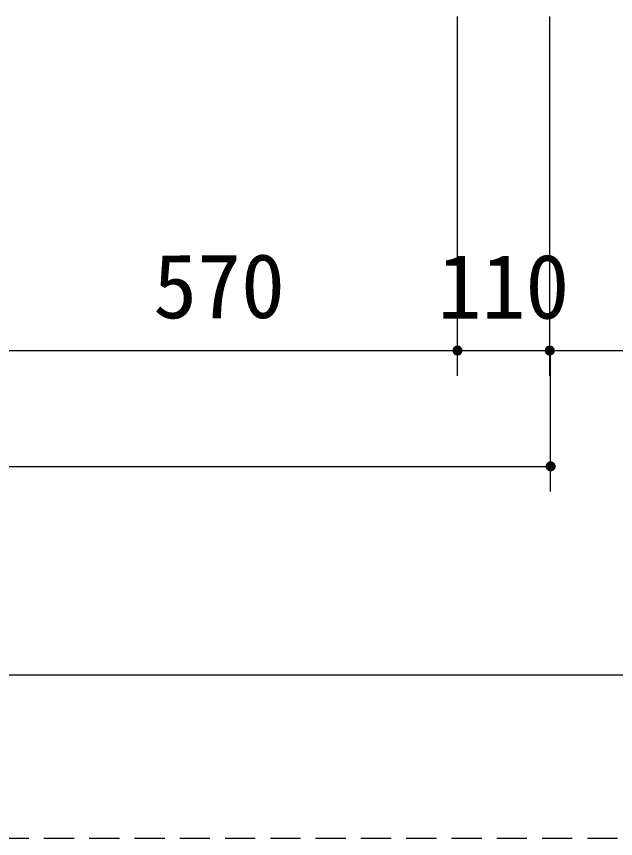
# Model space of a CAD drawing. Units: millimetres, scale not verified. Extents: x -8910 to 8910, y -6308 to 6308.
# Drawn here: x -3231 to -2516, y -5252 to -4272 of the extents above; entities that cross this region are included whole.
import ezdxf
from ezdxf.enums import TextEntityAlignment as Align

# ---------------------------------------------------------------- set-up
doc = ezdxf.new("R2010")
doc.units = ezdxf.units.MM
doc.header["$LTSCALE"] = 30
doc.linetypes.add('DASHED1', pattern=[1.8, 1.2, -0.6])
for name, color, linetype, lineweight in [('0-0_機器', 2, 'Continuous', 25), ('0-1_製作', 5, 'Continuous', 25), ('1-1_Axis_waku', 7, 'Continuous', 25)]:
    doc.layers.add(name, color=color, linetype=linetype, lineweight=lineweight)
doc.styles.add('ＭＳ ゴシック', font='')
doc.styles.get('ＭＳ ゴシック').set_extended_font_data('MS Gothic')

msp = doc.modelspace()

# ---------------------------------------------------------------- linework, layer by layer
at = {"layer": '0-0_機器'}
for p, q in [((-3273.85, -4670), (-2704.85, -4670)), ((-2704.85, -4670), (-2594.85, -4670)), ((-2593.82, -4838), (-2593.82, -4670)), ((-6073.85, -4808), (-2593.82, -4808))]:
    msp.add_line(p, q, dxfattribs=at)
at = {"layer": '0-1_製作', "color": 2}
for p, q in [((-2704.85, -4700), (-2704.85, -4271.84)), ((-2704.85, -4700), (-2704.85, -4271.84)), ((-2594.85, -4700), (-2594.85, -4271.84)), ((-2594.85, -4670), (-2005.58, -4670))]:
    msp.add_line(p, q, dxfattribs=at)
at = {"layer": '0-1_製作'}
for points in [[(-2710.84, -4669.62), (-2704.85, -4670), (-2710.85, -4670)], [(-2710.84, -4669.62), (-2704.85, -4670), (-2710.85, -4670)], [(-2710.85, -4670), (-2704.85, -4670), (-2710.8, -4670.75)], [(-2710.85, -4670), (-2704.85, -4670), (-2710.8, -4670.75)], [(-2710.74, -4668.88), (-2704.85, -4670), (-2710.84, -4669.62)], [(-2710.74, -4668.88), (-2704.85, -4670), (-2710.84, -4669.62)], [(-2710.8, -4670.75), (-2704.85, -4670), (-2710.66, -4671.49)], [(-2710.8, -4670.75), (-2704.85, -4670), (-2710.66, -4671.49)], [(-2710.56, -4668.15), (-2704.85, -4670), (-2710.74, -4668.88)], [(-2710.56, -4668.15), (-2704.85, -4670), (-2710.74, -4668.88)], [(-2710.66, -4671.49), (-2704.85, -4670), (-2710.43, -4672.21)], [(-2710.66, -4671.49), (-2704.85, -4670), (-2710.43, -4672.21)], [(-2710.28, -4667.44), (-2704.85, -4670), (-2710.56, -4668.15)], [(-2710.28, -4667.44), (-2704.85, -4670), (-2710.56, -4668.15)], [(-2710.43, -4672.21), (-2704.85, -4670), (-2710.11, -4672.89)], [(-2710.43, -4672.21), (-2704.85, -4670), (-2710.11, -4672.89)], [(-2709.92, -4666.78), (-2704.85, -4670), (-2710.28, -4667.44)], [(-2709.92, -4666.78), (-2704.85, -4670), (-2710.28, -4667.44)], [(-2710.11, -4672.89), (-2704.85, -4670), (-2704.85, -4676)], [(-2710.11, -4672.89), (-2704.85, -4670), (-2704.85, -4676)], [(-2710.11, -4672.89), (-2705.23, -4675.99), (-2709.7, -4673.53)], [(-2710.11, -4672.89), (-2704.85, -4676), (-2705.23, -4675.99)], [(-2710.11, -4672.89), (-2705.23, -4675.99), (-2709.7, -4673.53)], [(-2710.11, -4672.89), (-2704.85, -4676), (-2705.23, -4675.99)], [(-2709.92, -4666.78), (-2704.85, -4664), (-2704.85, -4670)], [(-2709.47, -4666.17), (-2704.85, -4664), (-2709.92, -4666.78)], [(-2709.92, -4666.78), (-2704.85, -4664), (-2704.85, -4670)], [(-2709.47, -4666.17), (-2704.85, -4664), (-2709.92, -4666.78)], [(-2708.96, -4665.63), (-2704.85, -4664), (-2709.47, -4666.17)], [(-2708.96, -4665.63), (-2704.85, -4664), (-2709.47, -4666.17)], [(-2708.38, -4665.15), (-2704.85, -4664), (-2708.96, -4665.63)], [(-2708.38, -4665.15), (-2704.85, -4664), (-2708.96, -4665.63)], [(-2707.74, -4664.74), (-2704.85, -4664), (-2708.38, -4665.15)], [(-2707.74, -4664.74), (-2704.85, -4664), (-2708.38, -4665.15)], [(-2707.06, -4664.42), (-2704.85, -4664), (-2707.74, -4664.74)], [(-2707.06, -4664.42), (-2704.85, -4664), (-2707.74, -4664.74)], [(-2706.34, -4664.19), (-2704.85, -4664), (-2707.06, -4664.42)], [(-2706.34, -4664.19), (-2704.85, -4664), (-2707.06, -4664.42)], [(-2705.6, -4664.05), (-2704.85, -4664), (-2706.34, -4664.19)], [(-2705.6, -4664.05), (-2704.85, -4664), (-2706.34, -4664.19)], [(-2704.85, -4664), (-2698.85, -4670), (-2704.85, -4670)], [(-2704.85, -4664), (-2698.9, -4669.25), (-2698.85, -4670)], [(-2704.85, -4664), (-2699.04, -4668.51), (-2698.9, -4669.25)], [(-2704.85, -4664), (-2699.27, -4667.79), (-2699.04, -4668.51)], [(-2704.85, -4664), (-2699.59, -4667.11), (-2699.27, -4667.79)], [(-2704.85, -4664), (-2700, -4666.47), (-2699.59, -4667.11)], [(-2704.47, -4664.01), (-2700, -4666.47), (-2704.85, -4664)], [(-2704.85, -4664), (-2698.85, -4670), (-2704.85, -4670)], [(-2704.85, -4664), (-2698.9, -4669.25), (-2698.85, -4670)], [(-2704.85, -4664), (-2699.04, -4668.51), (-2698.9, -4669.25)], [(-2704.85, -4664), (-2699.27, -4667.79), (-2699.04, -4668.51)], [(-2704.85, -4664), (-2699.59, -4667.11), (-2699.27, -4667.79)], [(-2704.85, -4664), (-2700, -4666.47), (-2699.59, -4667.11)], [(-2704.47, -4664.01), (-2700, -4666.47), (-2704.85, -4664)], [(-2704.85, -4670), (-2704.1, -4675.95), (-2704.85, -4676)], [(-2704.85, -4670), (-2703.36, -4675.81), (-2704.1, -4675.95)], [(-2704.85, -4670), (-2702.64, -4675.58), (-2703.36, -4675.81)], [(-2704.85, -4670), (-2701.96, -4675.26), (-2702.64, -4675.58)], [(-2704.85, -4670), (-2701.32, -4674.85), (-2701.96, -4675.26)], [(-2704.85, -4670), (-2700.74, -4674.37), (-2701.32, -4674.85)], [(-2704.85, -4670), (-2700.23, -4673.82), (-2700.74, -4674.37)], [(-2704.85, -4670), (-2699.78, -4673.21), (-2700.23, -4673.82)], [(-2704.85, -4670), (-2699.42, -4672.55), (-2699.78, -4673.21)], [(-2698.85, -4670), (-2699.42, -4672.55), (-2704.85, -4670)], [(-2704.85, -4670), (-2704.1, -4675.95), (-2704.85, -4676)], [(-2704.85, -4670), (-2703.36, -4675.81), (-2704.1, -4675.95)], [(-2704.85, -4670), (-2702.64, -4675.58), (-2703.36, -4675.81)], [(-2704.85, -4670), (-2701.96, -4675.26), (-2702.64, -4675.58)], [(-2704.85, -4670), (-2701.32, -4674.85), (-2701.96, -4675.26)], [(-2704.85, -4670), (-2700.74, -4674.37), (-2701.32, -4674.85)], [(-2704.85, -4670), (-2700.23, -4673.82), (-2700.74, -4674.37)], [(-2704.85, -4670), (-2699.78, -4673.21), (-2700.23, -4673.82)], [(-2704.85, -4670), (-2699.42, -4672.55), (-2699.78, -4673.21)], [(-2698.85, -4670), (-2699.42, -4672.55), (-2704.85, -4670)], [(-2703.73, -4664.11), (-2700, -4666.47), (-2704.47, -4664.01)], [(-2703.73, -4664.11), (-2700, -4666.47), (-2704.47, -4664.01)], [(-2703.73, -4664.11), (-2700.48, -4665.89), (-2700, -4666.47)], [(-2703, -4664.29), (-2700.48, -4665.89), (-2703.73, -4664.11)], [(-2703.73, -4664.11), (-2700.48, -4665.89), (-2700, -4666.47)], [(-2703, -4664.29), (-2700.48, -4665.89), (-2703.73, -4664.11)], [(-2703, -4664.29), (-2701.03, -4665.38), (-2700.48, -4665.89)], [(-2702.3, -4664.57), (-2701.03, -4665.38), (-2703, -4664.29)], [(-2703, -4664.29), (-2701.03, -4665.38), (-2700.48, -4665.89)], [(-2702.3, -4664.57), (-2701.03, -4665.38), (-2703, -4664.29)], [(-2702.3, -4664.57), (-2701.64, -4664.93), (-2701.03, -4665.38)], [(-2702.3, -4664.57), (-2701.64, -4664.93), (-2701.03, -4665.38)], [(-2698.85, -4670), (-2699.14, -4671.85), (-2699.42, -4672.55)], [(-2698.85, -4670), (-2699.14, -4671.85), (-2699.42, -4672.55)], [(-2698.85, -4670), (-2698.96, -4671.12), (-2699.14, -4671.85)], [(-2698.85, -4670), (-2698.96, -4671.12), (-2699.14, -4671.85)], [(-2698.85, -4670), (-2698.86, -4670.38), (-2698.96, -4671.12)], [(-2698.85, -4670), (-2698.86, -4670.38), (-2698.96, -4671.12)], [(-2600.84, -4669.62), (-2594.85, -4670), (-2600.85, -4670)], [(-2600.85, -4670), (-2594.85, -4670), (-2600.8, -4670.75)], [(-2600.74, -4668.88), (-2594.85, -4670), (-2600.84, -4669.62)], [(-2600.8, -4670.75), (-2594.85, -4670), (-2600.66, -4671.49)], [(-2600.56, -4668.15), (-2594.85, -4670), (-2600.74, -4668.88)], [(-2600.66, -4671.49), (-2594.85, -4670), (-2600.43, -4672.21)], [(-2600.28, -4667.44), (-2594.85, -4670), (-2600.56, -4668.15)], [(-2600.43, -4672.21), (-2594.85, -4670), (-2600.11, -4672.89)], [(-2599.92, -4666.78), (-2594.85, -4670), (-2600.28, -4667.44)], [(-2600.11, -4672.89), (-2594.85, -4670), (-2594.85, -4676)], [(-2600.11, -4672.89), (-2595.23, -4675.99), (-2599.7, -4673.53)], [(-2600.11, -4672.89), (-2594.85, -4676), (-2595.23, -4675.99)], [(-2599.92, -4666.78), (-2594.85, -4664), (-2594.85, -4670)], [(-2599.47, -4666.17), (-2594.85, -4664), (-2599.92, -4666.78)], [(-2598.96, -4665.63), (-2594.85, -4664), (-2599.47, -4666.17)], [(-2598.38, -4665.15), (-2594.85, -4664), (-2598.96, -4665.63)], [(-2597.74, -4664.74), (-2594.85, -4664), (-2598.38, -4665.15)], [(-2597.06, -4664.42), (-2594.85, -4664), (-2597.74, -4664.74)], [(-2596.34, -4664.19), (-2594.85, -4664), (-2597.06, -4664.42)], [(-2595.6, -4664.05), (-2594.85, -4664), (-2596.34, -4664.19)], [(-2594.85, -4664), (-2588.85, -4670), (-2594.85, -4670)], [(-2594.85, -4664), (-2588.9, -4669.25), (-2588.85, -4670)], [(-2594.85, -4664), (-2589.04, -4668.51), (-2588.9, -4669.25)], [(-2594.85, -4664), (-2589.27, -4667.79), (-2589.04, -4668.51)], [(-2594.85, -4664), (-2589.59, -4667.11), (-2589.27, -4667.79)], [(-2594.85, -4664), (-2590, -4666.47), (-2589.59, -4667.11)], [(-2594.47, -4664.01), (-2590, -4666.47), (-2594.85, -4664)], [(-2594.85, -4670), (-2594.1, -4675.95), (-2594.85, -4676)], [(-2594.85, -4670), (-2593.36, -4675.81), (-2594.1, -4675.95)], [(-2594.85, -4670), (-2592.64, -4675.58), (-2593.36, -4675.81)], [(-2594.85, -4670), (-2591.96, -4675.26), (-2592.64, -4675.58)], [(-2594.85, -4670), (-2591.32, -4674.85), (-2591.96, -4675.26)], [(-2594.85, -4670), (-2590.74, -4674.37), (-2591.32, -4674.85)], [(-2594.85, -4670), (-2590.23, -4673.82), (-2590.74, -4674.37)], [(-2594.85, -4670), (-2589.78, -4673.21), (-2590.23, -4673.82)], [(-2594.85, -4670), (-2589.42, -4672.55), (-2589.78, -4673.21)], [(-2588.85, -4670), (-2589.42, -4672.55), (-2594.85, -4670)], [(-2593.73, -4664.11), (-2590, -4666.47), (-2594.47, -4664.01)], [(-2593.73, -4664.11), (-2590.48, -4665.89), (-2590, -4666.47)], [(-2593, -4664.29), (-2590.48, -4665.89), (-2593.73, -4664.11)], [(-2593, -4664.29), (-2591.03, -4665.38), (-2590.48, -4665.89)], [(-2592.3, -4664.57), (-2591.03, -4665.38), (-2593, -4664.29)], [(-2592.3, -4664.57), (-2591.64, -4664.93), (-2591.03, -4665.38)], [(-2588.85, -4670), (-2589.14, -4671.85), (-2589.42, -4672.55)], [(-2588.85, -4670), (-2588.96, -4671.12), (-2589.14, -4671.85)], [(-2588.85, -4670), (-2588.86, -4670.38), (-2588.96, -4671.12)], [(-2709.7, -4673.53), (-2705.98, -4675.89), (-2709.22, -4674.11)], [(-2709.7, -4673.53), (-2705.23, -4675.99), (-2705.98, -4675.89)], [(-2709.7, -4673.53), (-2705.98, -4675.89), (-2709.22, -4674.11)], [(-2709.7, -4673.53), (-2705.23, -4675.99), (-2705.98, -4675.89)], [(-2709.22, -4674.11), (-2706.7, -4675.71), (-2708.68, -4674.62)], [(-2709.22, -4674.11), (-2705.98, -4675.89), (-2706.7, -4675.71)], [(-2709.22, -4674.11), (-2706.7, -4675.71), (-2708.68, -4674.62)], [(-2709.22, -4674.11), (-2705.98, -4675.89), (-2706.7, -4675.71)], [(-2708.68, -4674.62), (-2707.41, -4675.43), (-2708.07, -4675.07)], [(-2708.68, -4674.62), (-2706.7, -4675.71), (-2707.41, -4675.43)], [(-2708.68, -4674.62), (-2707.41, -4675.43), (-2708.07, -4675.07)], [(-2708.68, -4674.62), (-2706.7, -4675.71), (-2707.41, -4675.43)], [(-2599.7, -4673.53), (-2595.98, -4675.89), (-2599.22, -4674.11)], [(-2599.7, -4673.53), (-2595.23, -4675.99), (-2595.98, -4675.89)], [(-2599.22, -4674.11), (-2596.7, -4675.71), (-2598.68, -4674.62)], [(-2599.22, -4674.11), (-2595.98, -4675.89), (-2596.7, -4675.71)], [(-2598.68, -4674.62), (-2597.41, -4675.43), (-2598.07, -4675.07)], [(-2598.68, -4674.62), (-2596.7, -4675.71), (-2597.41, -4675.43)], [(-2599.81, -4807.62), (-2593.82, -4808), (-2599.82, -4808)], [(-2599.82, -4808), (-2593.82, -4808), (-2599.77, -4808.75)], [(-2599.71, -4806.87), (-2593.82, -4808), (-2599.81, -4807.62)], [(-2599.77, -4808.75), (-2593.82, -4808), (-2599.63, -4809.49)], [(-2599.53, -4806.14), (-2593.82, -4808), (-2599.71, -4806.87)], [(-2599.63, -4809.49), (-2593.82, -4808), (-2599.4, -4810.21)], [(-2599.25, -4805.44), (-2593.82, -4808), (-2599.53, -4806.14)], [(-2599.4, -4810.21), (-2593.82, -4808), (-2599.08, -4810.89)], [(-2598.89, -4804.78), (-2593.82, -4808), (-2599.25, -4805.44)], [(-2599.08, -4810.89), (-2593.82, -4808), (-2593.82, -4814)], [(-2598.89, -4804.78), (-2593.82, -4802), (-2593.82, -4808)], [(-2598.44, -4804.17), (-2593.82, -4802), (-2598.89, -4804.78)], [(-2597.93, -4803.62), (-2593.82, -4802), (-2598.44, -4804.17)], [(-2597.35, -4803.14), (-2593.82, -4802), (-2597.93, -4803.62)], [(-2596.71, -4802.74), (-2593.82, -4802), (-2597.35, -4803.14)], [(-2596.03, -4802.42), (-2593.82, -4802), (-2596.71, -4802.74)], [(-2595.31, -4802.19), (-2593.82, -4802), (-2596.03, -4802.42)], [(-2594.57, -4802.04), (-2593.82, -4802), (-2595.31, -4802.19)], [(-2593.82, -4802), (-2587.82, -4808), (-2593.82, -4808)], [(-2593.82, -4802), (-2587.87, -4807.25), (-2587.82, -4808)], [(-2593.82, -4802), (-2588.01, -4806.51), (-2587.87, -4807.25)], [(-2593.82, -4802), (-2588.24, -4805.79), (-2588.01, -4806.51)], [(-2593.82, -4802), (-2588.56, -4805.11), (-2588.24, -4805.79)], [(-2593.82, -4802), (-2588.97, -4804.47), (-2588.56, -4805.11)], [(-2593.44, -4802.01), (-2588.97, -4804.47), (-2593.82, -4802)], [(-2593.82, -4808), (-2593.07, -4813.95), (-2593.82, -4814)], [(-2593.82, -4808), (-2592.33, -4813.81), (-2593.07, -4813.95)], [(-2593.82, -4808), (-2591.61, -4813.58), (-2592.33, -4813.81)], [(-2593.82, -4808), (-2590.93, -4813.26), (-2591.61, -4813.58)], [(-2593.82, -4808), (-2590.29, -4812.85), (-2590.93, -4813.26)], [(-2593.82, -4808), (-2589.71, -4812.37), (-2590.29, -4812.85)], [(-2593.82, -4808), (-2589.2, -4811.82), (-2589.71, -4812.37)], [(-2593.82, -4808), (-2588.75, -4811.21), (-2589.2, -4811.82)], [(-2593.82, -4808), (-2588.39, -4810.55), (-2588.75, -4811.21)], [(-2587.82, -4808), (-2588.39, -4810.55), (-2593.82, -4808)], [(-2593.44, -4802.01), (-2589.45, -4803.89), (-2588.97, -4804.47)], [(-2592.7, -4802.1), (-2589.45, -4803.89), (-2593.44, -4802.01)], [(-2592.7, -4802.1), (-2590, -4803.37), (-2589.45, -4803.89)], [(-2591.97, -4802.29), (-2590, -4803.37), (-2592.7, -4802.1)], [(-2591.97, -4802.29), (-2590.61, -4802.93), (-2590, -4803.37)], [(-2591.27, -4802.57), (-2590.61, -4802.93), (-2591.97, -4802.29)], [(-2587.82, -4808), (-2588.11, -4809.85), (-2588.39, -4810.55)], [(-2587.82, -4808), (-2587.93, -4809.12), (-2588.11, -4809.85)], [(-2587.82, -4808), (-2587.83, -4808.37), (-2587.93, -4809.12)], [(-2599.08, -4810.89), (-2593.82, -4814), (-2598.67, -4811.52)], [(-2598.67, -4811.52), (-2594.2, -4813.99), (-2598.19, -4812.1)], [(-2598.67, -4811.52), (-2593.82, -4814), (-2594.2, -4813.99)], [(-2598.19, -4812.1), (-2594.94, -4813.89), (-2597.65, -4812.62)], [(-2598.19, -4812.1), (-2594.2, -4813.99), (-2594.94, -4813.89)], [(-2597.65, -4812.62), (-2595.67, -4813.7), (-2597.04, -4813.06)], [(-2597.65, -4812.62), (-2594.94, -4813.89), (-2595.67, -4813.7)], [(-2597.04, -4813.06), (-2595.67, -4813.7), (-2596.38, -4813.43)]]:
    msp.add_solid(points, dxfattribs=at)
at = {"layer": '1-1_Axis_waku'}
msp.add_line((-7770, -5056.5), (8400, -5056.5), dxfattribs=at)
at = {"layer": '1-1_Axis_waku', "linetype": 'DASHED1'}
msp.add_line((240, -5251.5), (-7770, -5251.5), dxfattribs=at)

# ---------------------------------------------------------------- texts
at = {"layer": '0-0_機器', "color": 4, "style": 'ＭＳ ゴシック'}
msp.add_text('570', height=76.98, rotation=0.101, dxfattribs=at).set_placement((-3067.61, -4654.64), align=Align.BOTTOM_LEFT)
msp.add_text('110', height=76.98, dxfattribs=at).set_placement((-2728.6, -4655), align=Align.BOTTOM_LEFT)

doc.saveas('drawing.dxf')
